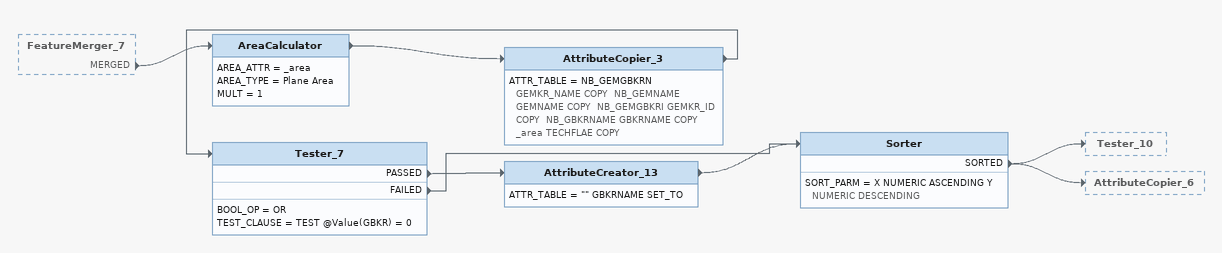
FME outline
FeatureMerger_7 [outside]
    MERGED -> AreaCalculator
AreaCalculator
    AREA_ATTR = _area
    AREA_TYPE = Plane Area
    MULT = 1
    -> AttributeCopier_3
AttributeCopier_3
    ATTR_TABLE = NB_GEMGBKRN GEMKR_NAME COPY  NB_GEMNAME GEMNAME COPY  NB_GEMGBKRI GEMKR_ID COPY  NB_GBKRNAME GBKRNAME COPY  _area TECHFLAE COPY
    -> Tester_7
Tester_7
    BOOL_OP = OR
    TEST_CLAUSE = TEST @Value(GBKR) = 0
    PASSED -> AttributeCreator_13
    FAILED -> Sorter
AttributeCreator_13
    ATTR_TABLE = "" GBKRNAME SET_TO
    -> Sorter
Sorter
    SORT_PARM = X NUMERIC ASCENDING Y NUMERIC DESCENDING
    SORTED -> Tester_10
    SORTED -> AttributeCopier_6
